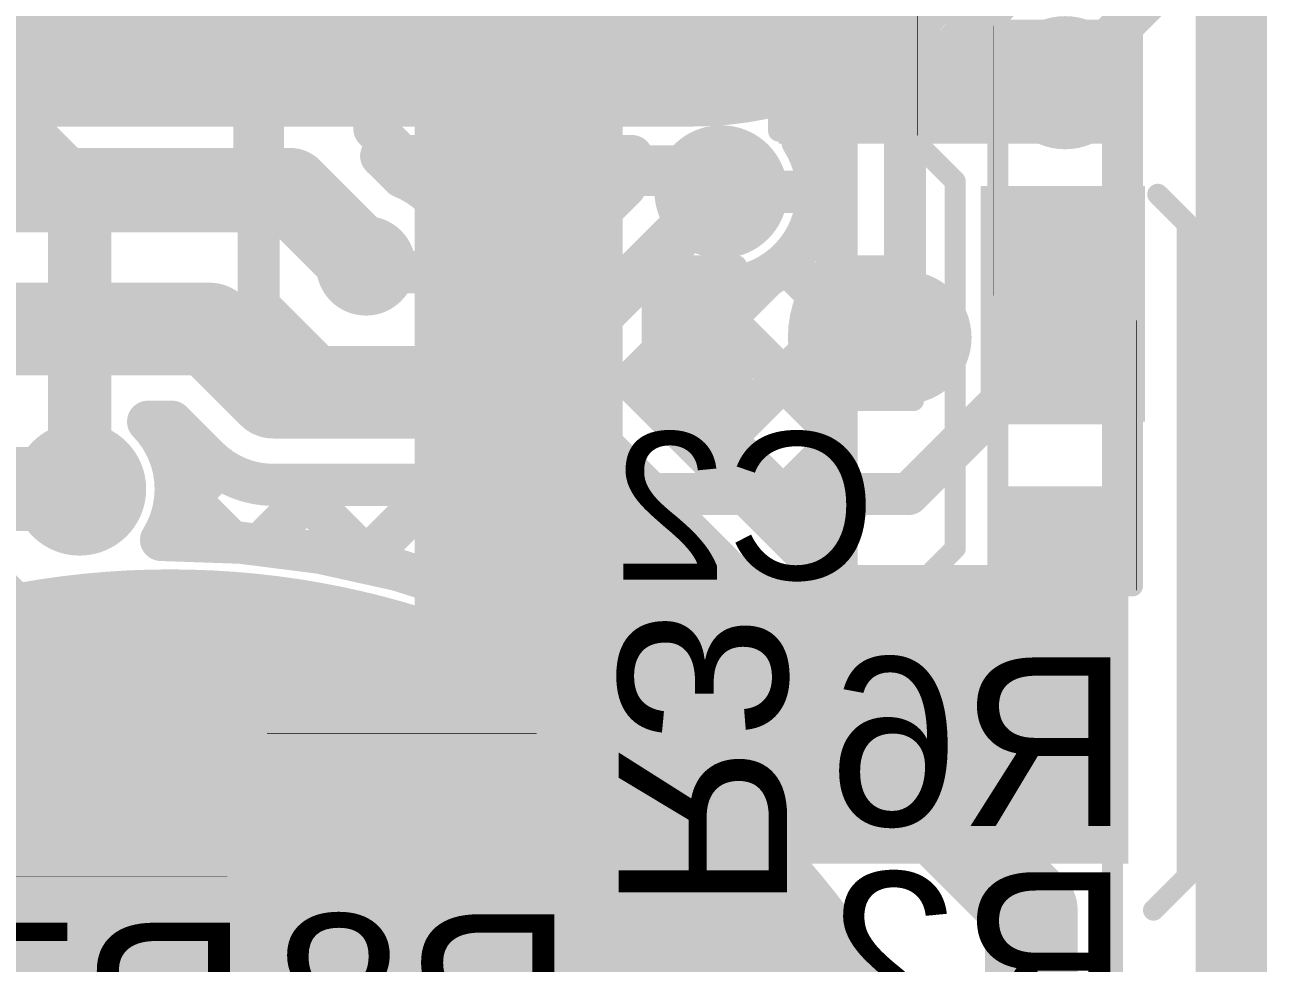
# Model space of a CAD drawing. Header units: millimetres. Extents: x -1.12 to 0.87, y -0.24 to 1.5.
# Drawn here: x -0.22 to 0.075, y 0.2484 to 0.4712 of the extents above; entities that cross this region are included whole.
import ezdxf

# ---------------------------------------------------------------- set-up
doc = ezdxf.new("R2010")
doc.units = ezdxf.units.MM
doc.header["$MEASUREMENT"] = 0
for name, color, linetype in [('BottomLayer', 5, 'Continuous'), ('BottomOverlay', 54, 'Continuous'), ('BottomPaste', 16, 'Continuous'), ('BottomSolder', 6, 'Continuous'), ('Mechanical2', 216, 'Continuous'), ('TopLayer', 1, 'Continuous'), ('TopOverlay', 2, 'Continuous'), ('TopPaste', 8, 'Continuous'), ('TopSolder', 216, 'Continuous'), ('ViaHoleLayer', 16, 'Continuous')]:
    doc.layers.add(name, color=color, linetype=linetype)
doc.styles.add('Arial', font='', dxfattribs={"height": 0.2})
doc.styles.get('Arial').set_extended_font_data('Arial')

# ---------------------------------------------------------------- blocks, each defined once
blk = doc.blocks.new('RES_0402_B_3')
at = {"layer": 'BottomLayer'}
for points in [[(-0.0095, 0.0125), (-0.0095, -0.0125), (-0.0275, -0.0125), (-0.0275, 0.0125)], [(0.0275, 0.0125), (0.0275, -0.0125), (0.0095, -0.0125), (0.0095, 0.0125)]]:
    blk.add_hatch(color=5, dxfattribs=at).paths.add_polyline_path(points)
at = {"layer": 'BottomPaste'}
for points in [[(-0.0095, 0.0125), (-0.0095, -0.0125), (-0.0275, -0.0125), (-0.0275, 0.0125)], [(0.0275, 0.0125), (0.0275, -0.0125), (0.0095, -0.0125), (0.0095, 0.0125)]]:
    blk.add_hatch(color=16, dxfattribs=at).paths.add_polyline_path(points)
at = {"layer": 'BottomSolder'}
for points in [[(-0.00733, 0.01467), (-0.00733, -0.01467), (-0.02967, -0.01467), (-0.02967, 0.01467)], [(0.02967, 0.01467), (0.02967, -0.01467), (0.00733, -0.01467), (0.00733, 0.01467)]]:
    blk.add_hatch(color=6, dxfattribs=at).paths.add_polyline_path(points)
at = {"layer": 'BottomOverlay'}
for points, const_width in [([(-0.031, -0.016), (-0.031, 0.016)], 0.005), ([(0.031, 0.016), (-0.031, 0.016)], 0.005), ([(0.031, -0.016), (0.031, 0.016)], 0.005), ([(0.032, 0.017), (-0.032, 0.017)], 0.000127), ([(0.031, -0.016), (-0.031, -0.016)], 0.005)]:
    blk.add_lwpolyline(points, dxfattribs=dict(at, const_width=const_width))
for points, const_width in [([(-0.03225, 0.016, 1), (-0.02975, 0.016, 1)], 0.0025), ([(-0.03225, 0.016, 1), (-0.02975, 0.016, 1)], 0.0025), ([(0.02975, 0.016, 1), (0.03225, 0.016, 1)], 0.0025), ([(0.02975, 0.016, 1), (0.03225, 0.016, 1)], 0.0025), ([(-0.03203, 0.017, 1), (-0.03197, 0.017, 1)], 0.0000635), ([(0.03197, 0.017, 1), (0.03203, 0.017, 1)], 0.0000635), ([(-0.03225, -0.016, 1), (-0.02975, -0.016, 1)], 0.0025), ([(-0.03225, -0.016, 1), (-0.02975, -0.016, 1)], 0.0025), ([(0.02975, -0.016, 1), (0.03225, -0.016, 1)], 0.0025), ([(0.02975, -0.016, 1), (0.03225, -0.016, 1)], 0.0025)]:
    blk.add_lwpolyline(points, format="xyb", close=True, dxfattribs=dict(at, const_width=const_width))
blk = doc.blocks.new('CAP_0402_B_17')
at = {"layer": 'BottomLayer'}
for points in [[(-0.0095, 0.0125), (-0.0095, -0.0125), (-0.0275, -0.0125), (-0.0275, 0.0125)], [(0.0275, 0.0125), (0.0275, -0.0125), (0.0095, -0.0125), (0.0095, 0.0125)]]:
    blk.add_hatch(color=5, dxfattribs=at).paths.add_polyline_path(points)
at = {"layer": 'BottomPaste'}
for points in [[(-0.0095, 0.0125), (-0.0095, -0.0125), (-0.0275, -0.0125), (-0.0275, 0.0125)], [(0.0275, 0.0125), (0.0275, -0.0125), (0.0095, -0.0125), (0.0095, 0.0125)]]:
    blk.add_hatch(color=16, dxfattribs=at).paths.add_polyline_path(points)
at = {"layer": 'BottomSolder'}
for points in [[(-0.00714, 0.01486), (-0.00714, -0.01486), (-0.02986, -0.01486), (-0.02986, 0.01486)], [(0.02986, 0.01486), (0.02986, -0.01486), (0.00714, -0.01486), (0.00714, 0.01486)]]:
    blk.add_hatch(color=6, dxfattribs=at).paths.add_polyline_path(points)
at = {"layer": 'BottomOverlay', "const_width": 0.005}
for points in [[(-0.031, 0.016), (-0.011, 0.016)], [(-0.031, -0.016), (-0.031, 0.016)], [(0.011, 0.016), (0.031, 0.016)], [(0.031, -0.016), (0.031, 0.016)], [(-0.031, -0.016), (-0.011, -0.016)], [(0.011, -0.016), (0.031, -0.016)]]:
    blk.add_lwpolyline(points, dxfattribs=at)
at = {"layer": 'BottomOverlay', "const_width": 0.0025}
for points in [[(-0.03225, 0.016, 1), (-0.02975, 0.016, 1)], [(-0.03225, 0.016, 1), (-0.02975, 0.016, 1)], [(-0.01225, 0.016, 1), (-0.00975, 0.016, 1)], [(0.00975, 0.016, 1), (0.01225, 0.016, 1)], [(0.02975, 0.016, 1), (0.03225, 0.016, 1)], [(0.02975, 0.016, 1), (0.03225, 0.016, 1)], [(-0.03225, -0.016, 1), (-0.02975, -0.016, 1)], [(-0.03225, -0.016, 1), (-0.02975, -0.016, 1)], [(-0.01225, -0.016, 1), (-0.00975, -0.016, 1)], [(0.00975, -0.016, 1), (0.01225, -0.016, 1)], [(0.02975, -0.016, 1), (0.03225, -0.016, 1)], [(0.02975, -0.016, 1), (0.03225, -0.016, 1)]]:
    blk.add_lwpolyline(points, format="xyb", close=True, dxfattribs=at)
blk = doc.blocks.new('14_TSSOP_B_18')
at = {"layer": 'BottomLayer'}
for points in [[(-0.12992, 0.08563), (-0.08858, 0.08563), (-0.08858, 0.06791), (-0.12992, 0.06791)], [(0.08858, 0.08563), (0.12992, 0.08563), (0.12992, 0.06791), (0.08858, 0.06791)], [(-0.12992, 0.06004), (-0.08858, 0.06004), (-0.08858, 0.04232), (-0.12992, 0.04232)], [(0.08858, 0.06004), (0.12992, 0.06004), (0.12992, 0.04232), (0.08858, 0.04232)], [(-0.12992, 0.03445), (-0.08858, 0.03445), (-0.08858, 0.01673), (-0.12992, 0.01673)], [(0.08858, 0.03445), (0.12992, 0.03445), (0.12992, 0.01673), (0.08858, 0.01673)], [(-0.12992, 0.00886), (-0.08858, 0.00886), (-0.08858, -0.00886), (-0.12992, -0.00886)], [(0.08858, 0.00886), (0.12992, 0.00886), (0.12992, -0.00886), (0.08858, -0.00886)], [(-0.12992, -0.01673), (-0.08858, -0.01673), (-0.08858, -0.03445), (-0.12992, -0.03445)], [(0.08858, -0.01673), (0.12992, -0.01673), (0.12992, -0.03445), (0.08858, -0.03445)], [(-0.12992, -0.04232), (-0.08858, -0.04232), (-0.08858, -0.06004), (-0.12992, -0.06004)], [(0.08858, -0.04232), (0.12992, -0.04232), (0.12992, -0.06004), (0.08858, -0.06004)], [(-0.12992, -0.06791), (-0.08858, -0.06791), (-0.08858, -0.08563), (-0.12992, -0.08563)], [(0.08858, -0.06791), (0.12992, -0.06791), (0.12992, -0.08563), (0.08858, -0.08563)]]:
    blk.add_hatch(color=5, dxfattribs=at).paths.add_polyline_path(points)
at = {"layer": 'BottomOverlay'}
blk.add_hatch(color=54, dxfattribs=at).paths.add_polyline_path([(-0.084, -0.086), (-0.073, -0.086), (-0.073, -0.068), (-0.084, -0.068)])
at = {"layer": 'BottomPaste'}
for points in [[(-0.12992, 0.08563), (-0.08858, 0.08563), (-0.08858, 0.06791), (-0.12992, 0.06791)], [(0.08858, 0.08563), (0.12992, 0.08563), (0.12992, 0.06791), (0.08858, 0.06791)], [(-0.12992, 0.06004), (-0.08858, 0.06004), (-0.08858, 0.04232), (-0.12992, 0.04232)], [(0.08858, 0.06004), (0.12992, 0.06004), (0.12992, 0.04232), (0.08858, 0.04232)], [(-0.12992, 0.03445), (-0.08858, 0.03445), (-0.08858, 0.01673), (-0.12992, 0.01673)], [(0.08858, 0.03445), (0.12992, 0.03445), (0.12992, 0.01673), (0.08858, 0.01673)], [(-0.12992, 0.00886), (-0.08858, 0.00886), (-0.08858, -0.00886), (-0.12992, -0.00886)], [(0.08858, 0.00886), (0.12992, 0.00886), (0.12992, -0.00886), (0.08858, -0.00886)], [(-0.12992, -0.01673), (-0.08858, -0.01673), (-0.08858, -0.03445), (-0.12992, -0.03445)], [(0.08858, -0.01673), (0.12992, -0.01673), (0.12992, -0.03445), (0.08858, -0.03445)], [(-0.12992, -0.04232), (-0.08858, -0.04232), (-0.08858, -0.06004), (-0.12992, -0.06004)], [(0.08858, -0.04232), (0.12992, -0.04232), (0.12992, -0.06004), (0.08858, -0.06004)], [(-0.12992, -0.06791), (-0.08858, -0.06791), (-0.08858, -0.08563), (-0.12992, -0.08563)], [(0.08858, -0.06791), (0.12992, -0.06791), (0.12992, -0.08563), (0.08858, -0.08563)]]:
    blk.add_hatch(color=16, dxfattribs=at).paths.add_polyline_path(points)
at = {"layer": 'BottomSolder'}
for points in [[(-0.13392, 0.08963), (-0.08458, 0.08963), (-0.08458, 0.06391), (-0.13392, 0.06391)], [(0.08458, 0.08963), (0.13392, 0.08963), (0.13392, 0.06391), (0.08458, 0.06391)], [(-0.13392, 0.06404), (-0.08458, 0.06404), (-0.08458, 0.03832), (-0.13392, 0.03832)], [(0.08458, 0.06404), (0.13392, 0.06404), (0.13392, 0.03832), (0.08458, 0.03832)], [(-0.13392, 0.03845), (-0.08458, 0.03845), (-0.08458, 0.01273), (-0.13392, 0.01273)], [(0.08458, 0.03845), (0.13392, 0.03845), (0.13392, 0.01273), (0.08458, 0.01273)], [(-0.13392, 0.01286), (-0.08458, 0.01286), (-0.08458, -0.01286), (-0.13392, -0.01286)], [(0.08458, 0.01286), (0.13392, 0.01286), (0.13392, -0.01286), (0.08458, -0.01286)], [(-0.13392, -0.01273), (-0.08458, -0.01273), (-0.08458, -0.03845), (-0.13392, -0.03845)], [(0.08458, -0.01273), (0.13392, -0.01273), (0.13392, -0.03845), (0.08458, -0.03845)], [(-0.13392, -0.03832), (-0.08458, -0.03832), (-0.08458, -0.06404), (-0.13392, -0.06404)], [(0.08458, -0.03832), (0.13392, -0.03832), (0.13392, -0.06404), (0.08458, -0.06404)], [(-0.13392, -0.06391), (-0.08458, -0.06391), (-0.08458, -0.08963), (-0.13392, -0.08963)], [(0.08458, -0.06391), (0.13392, -0.06391), (0.13392, -0.08963), (0.08458, -0.08963)]]:
    blk.add_hatch(color=6, dxfattribs=at).paths.add_polyline_path(points)
at = {"layer": 'BottomOverlay'}
for points, const_width in [([(-0.09, 0.1), (-0.09, 0.092)], 0.005), ([(0.09, 0.1), (-0.09, 0.1)], 0.005), ([(0.09, 0.1), (0.09, 0.092)], 0.005), ([(-0.141, -0.072), (-0.141, -0.082)], 0.00787), ([(-0.136, -0.077), (-0.141, -0.072)], 0.00787), ([(-0.136, -0.077), (-0.141, -0.082)], 0.00787), ([(-0.09, -0.092), (-0.09, -0.1)], 0.005), ([(0.09, -0.092), (0.09, -0.1)], 0.005), ([(0.09, -0.1), (-0.09, -0.1)], 0.005)]:
    blk.add_lwpolyline(points, dxfattribs=dict(at, const_width=const_width))
for points, const_width in [([(-0.09125, 0.1, 1), (-0.08875, 0.1, 1)], 0.0025), ([(-0.09125, 0.1, 1), (-0.08875, 0.1, 1)], 0.0025), ([(0.08875, 0.1, 1), (0.09125, 0.1, 1)], 0.0025), ([(0.08875, 0.1, 1), (0.09125, 0.1, 1)], 0.0025), ([(-0.09125, 0.092, 1), (-0.08875, 0.092, 1)], 0.0025), ([(0.08875, 0.092, 1), (0.09125, 0.092, 1)], 0.0025), ([(-0.14297, -0.072, 1), (-0.13903, -0.072, 1)], 0.00394), ([(-0.14297, -0.072, 1), (-0.13903, -0.072, 1)], 0.00394), ([(-0.13797, -0.077, 1), (-0.13403, -0.077, 1)], 0.00394), ([(-0.13797, -0.077, 1), (-0.13403, -0.077, 1)], 0.00394), ([(-0.14297, -0.082, 1), (-0.13903, -0.082, 1)], 0.00394), ([(-0.14297, -0.082, 1), (-0.13903, -0.082, 1)], 0.00394), ([(-0.09125, -0.092, 1), (-0.08875, -0.092, 1)], 0.0025), ([(0.08875, -0.092, 1), (0.09125, -0.092, 1)], 0.0025), ([(-0.09125, -0.1, 1), (-0.08875, -0.1, 1)], 0.0025), ([(-0.09125, -0.1, 1), (-0.08875, -0.1, 1)], 0.0025), ([(0.08875, -0.1, 1), (0.09125, -0.1, 1)], 0.0025), ([(0.08875, -0.1, 1), (0.09125, -0.1, 1)], 0.0025)]:
    blk.add_lwpolyline(points, format="xyb", close=True, dxfattribs=dict(at, const_width=const_width))
blk = doc.blocks.new('R__0402_B_21')
at = {"layer": 'BottomLayer'}
for points in [[(-0.0095, 0.0125), (-0.0095, -0.0125), (-0.0275, -0.0125), (-0.0275, 0.0125)], [(0.0275, 0.0125), (0.0275, -0.0125), (0.0095, -0.0125), (0.0095, 0.0125)]]:
    blk.add_hatch(color=5, dxfattribs=at).paths.add_polyline_path(points)
at = {"layer": 'BottomPaste'}
for points in [[(-0.0095, 0.0125), (-0.0095, -0.0125), (-0.0275, -0.0125), (-0.0275, 0.0125)], [(0.0275, 0.0125), (0.0275, -0.0125), (0.0095, -0.0125), (0.0095, 0.0125)]]:
    blk.add_hatch(color=16, dxfattribs=at).paths.add_polyline_path(points)
at = {"layer": 'BottomSolder'}
for points in [[(-0.0055, 0.0165), (-0.0055, -0.0165), (-0.0315, -0.0165), (-0.0315, 0.0165)], [(0.0315, 0.0165), (0.0315, -0.0165), (0.0055, -0.0165), (0.0055, 0.0165)]]:
    blk.add_hatch(color=6, dxfattribs=at).paths.add_polyline_path(points)
at = {"layer": 'BottomOverlay'}
for points, const_width in [([(-0.031, 0.016), (0.031, 0.016)], 0.005), ([(-0.031, -0.016), (-0.031, 0.016)], 0.005), ([(0.031, -0.016), (0.031, 0.016)], 0.005), ([(-0.032, 0.017), (0.032, 0.017)], 0.000127), ([(-0.031, -0.016), (0.031, -0.016)], 0.005)]:
    blk.add_lwpolyline(points, dxfattribs=dict(at, const_width=const_width))
for points, const_width in [([(-0.03225, 0.016, 1), (-0.02975, 0.016, 1)], 0.0025), ([(-0.03225, 0.016, 1), (-0.02975, 0.016, 1)], 0.0025), ([(0.02975, 0.016, 1), (0.03225, 0.016, 1)], 0.0025), ([(0.02975, 0.016, 1), (0.03225, 0.016, 1)], 0.0025), ([(-0.03203, 0.017, 1), (-0.03197, 0.017, 1)], 0.0000635), ([(0.03197, 0.017, 1), (0.03203, 0.017, 1)], 0.0000635), ([(-0.03225, -0.016, 1), (-0.02975, -0.016, 1)], 0.0025), ([(-0.03225, -0.016, 1), (-0.02975, -0.016, 1)], 0.0025), ([(0.02975, -0.016, 1), (0.03225, -0.016, 1)], 0.0025), ([(0.02975, -0.016, 1), (0.03225, -0.016, 1)], 0.0025)]:
    blk.add_lwpolyline(points, format="xyb", close=True, dxfattribs=dict(at, const_width=const_width))
blk = doc.blocks.new('R__0402_B_22')
at = {"layer": 'BottomLayer'}
for points in [[(-0.0095, 0.0125), (-0.0095, -0.0125), (-0.0275, -0.0125), (-0.0275, 0.0125)], [(0.0275, 0.0125), (0.0275, -0.0125), (0.0095, -0.0125), (0.0095, 0.0125)]]:
    blk.add_hatch(color=5, dxfattribs=at).paths.add_polyline_path(points)
at = {"layer": 'BottomPaste'}
for points in [[(-0.0095, 0.0125), (-0.0095, -0.0125), (-0.0275, -0.0125), (-0.0275, 0.0125)], [(0.0275, 0.0125), (0.0275, -0.0125), (0.0095, -0.0125), (0.0095, 0.0125)]]:
    blk.add_hatch(color=16, dxfattribs=at).paths.add_polyline_path(points)
at = {"layer": 'BottomSolder'}
for points in [[(-0.0055, 0.0165), (-0.0055, -0.0165), (-0.0315, -0.0165), (-0.0315, 0.0165)], [(0.0315, 0.0165), (0.0315, -0.0165), (0.0055, -0.0165), (0.0055, 0.0165)]]:
    blk.add_hatch(color=6, dxfattribs=at).paths.add_polyline_path(points)
at = {"layer": 'BottomOverlay'}
for points, const_width in [([(0.031, 0.016), (-0.031, 0.016)], 0.005), ([(-0.031, 0.016), (-0.031, -0.016)], 0.005), ([(0.031, 0.016), (0.031, -0.016)], 0.005), ([(0.032, 0.017), (-0.032, 0.017)], 0.000127), ([(0.031, -0.016), (-0.031, -0.016)], 0.005)]:
    blk.add_lwpolyline(points, dxfattribs=dict(at, const_width=const_width))
for points, const_width in [([(-0.03225, 0.016, 1), (-0.02975, 0.016, 1)], 0.0025), ([(-0.03225, 0.016, 1), (-0.02975, 0.016, 1)], 0.0025), ([(0.02975, 0.016, 1), (0.03225, 0.016, 1)], 0.0025), ([(0.02975, 0.016, 1), (0.03225, 0.016, 1)], 0.0025), ([(-0.03203, 0.017, 1), (-0.03197, 0.017, 1)], 0.0000635), ([(0.03197, 0.017, 1), (0.03203, 0.017, 1)], 0.0000635), ([(-0.03225, -0.016, 1), (-0.02975, -0.016, 1)], 0.0025), ([(-0.03225, -0.016, 1), (-0.02975, -0.016, 1)], 0.0025), ([(0.02975, -0.016, 1), (0.03225, -0.016, 1)], 0.0025), ([(0.02975, -0.016, 1), (0.03225, -0.016, 1)], 0.0025)]:
    blk.add_lwpolyline(points, format="xyb", close=True, dxfattribs=dict(at, const_width=const_width))
blk = doc.blocks.new('RES_0402_B_23')
at = {"layer": 'BottomLayer'}
for points in [[(-0.0095, 0.0125), (-0.0095, -0.0125), (-0.0275, -0.0125), (-0.0275, 0.0125)], [(0.0275, 0.0125), (0.0275, -0.0125), (0.0095, -0.0125), (0.0095, 0.0125)]]:
    blk.add_hatch(color=5, dxfattribs=at).paths.add_polyline_path(points)
at = {"layer": 'BottomPaste'}
for points in [[(-0.0095, 0.0125), (-0.0095, -0.0125), (-0.0275, -0.0125), (-0.0275, 0.0125)], [(0.0275, 0.0125), (0.0275, -0.0125), (0.0095, -0.0125), (0.0095, 0.0125)]]:
    blk.add_hatch(color=16, dxfattribs=at).paths.add_polyline_path(points)
at = {"layer": 'BottomSolder'}
for points in [[(-0.00733, 0.01467), (-0.00733, -0.01467), (-0.02967, -0.01467), (-0.02967, 0.01467)], [(0.02967, 0.01467), (0.02967, -0.01467), (0.00733, -0.01467), (0.00733, 0.01467)]]:
    blk.add_hatch(color=6, dxfattribs=at).paths.add_polyline_path(points)
at = {"layer": 'BottomOverlay'}
for points, const_width in [([(0.031, 0.016), (-0.031, 0.016)], 0.005), ([(-0.031, -0.016), (-0.031, 0.016)], 0.005), ([(0.031, -0.016), (0.031, 0.016)], 0.005), ([(0.032, 0.017), (-0.032, 0.017)], 0.000127), ([(0.031, -0.016), (-0.031, -0.016)], 0.005)]:
    blk.add_lwpolyline(points, dxfattribs=dict(at, const_width=const_width))
for points, const_width in [([(-0.03225, 0.016, 1), (-0.02975, 0.016, 1)], 0.0025), ([(-0.03225, 0.016, 1), (-0.02975, 0.016, 1)], 0.0025), ([(0.02975, 0.016, 1), (0.03225, 0.016, 1)], 0.0025), ([(0.02975, 0.016, 1), (0.03225, 0.016, 1)], 0.0025), ([(-0.03203, 0.017, 1), (-0.03197, 0.017, 1)], 0.0000635), ([(0.03197, 0.017, 1), (0.03203, 0.017, 1)], 0.0000635), ([(-0.03225, -0.016, 1), (-0.02975, -0.016, 1)], 0.0025), ([(-0.03225, -0.016, 1), (-0.02975, -0.016, 1)], 0.0025), ([(0.02975, -0.016, 1), (0.03225, -0.016, 1)], 0.0025), ([(0.02975, -0.016, 1), (0.03225, -0.016, 1)], 0.0025)]:
    blk.add_lwpolyline(points, format="xyb", close=True, dxfattribs=dict(at, const_width=const_width))
blk = doc.blocks.new('RES_0402_B_26')
at = {"layer": 'BottomLayer'}
for points in [[(-0.0095, 0.0125), (-0.0095, -0.0125), (-0.0275, -0.0125), (-0.0275, 0.0125)], [(0.0275, 0.0125), (0.0275, -0.0125), (0.0095, -0.0125), (0.0095, 0.0125)]]:
    blk.add_hatch(color=5, dxfattribs=at).paths.add_polyline_path(points)
at = {"layer": 'BottomPaste'}
for points in [[(-0.0095, 0.0125), (-0.0095, -0.0125), (-0.0275, -0.0125), (-0.0275, 0.0125)], [(0.0275, 0.0125), (0.0275, -0.0125), (0.0095, -0.0125), (0.0095, 0.0125)]]:
    blk.add_hatch(color=16, dxfattribs=at).paths.add_polyline_path(points)
at = {"layer": 'BottomSolder'}
for points in [[(-0.00733, 0.01467), (-0.00733, -0.01467), (-0.02967, -0.01467), (-0.02967, 0.01467)], [(0.02967, 0.01467), (0.02967, -0.01467), (0.00733, -0.01467), (0.00733, 0.01467)]]:
    blk.add_hatch(color=6, dxfattribs=at).paths.add_polyline_path(points)
at = {"layer": 'BottomOverlay'}
for points, const_width in [([(-0.031, 0.016), (0.031, 0.016)], 0.005), ([(-0.031, 0.016), (-0.031, -0.016)], 0.005), ([(0.031, 0.016), (0.031, -0.016)], 0.005), ([(-0.032, 0.017), (0.032, 0.017)], 0.000127), ([(-0.031, -0.016), (0.031, -0.016)], 0.005)]:
    blk.add_lwpolyline(points, dxfattribs=dict(at, const_width=const_width))
for points, const_width in [([(-0.03225, 0.016, 1), (-0.02975, 0.016, 1)], 0.0025), ([(-0.03225, 0.016, 1), (-0.02975, 0.016, 1)], 0.0025), ([(0.02975, 0.016, 1), (0.03225, 0.016, 1)], 0.0025), ([(0.02975, 0.016, 1), (0.03225, 0.016, 1)], 0.0025), ([(-0.03203, 0.017, 1), (-0.03197, 0.017, 1)], 0.0000635), ([(0.03197, 0.017, 1), (0.03203, 0.017, 1)], 0.0000635), ([(-0.03225, -0.016, 1), (-0.02975, -0.016, 1)], 0.0025), ([(-0.03225, -0.016, 1), (-0.02975, -0.016, 1)], 0.0025), ([(0.02975, -0.016, 1), (0.03225, -0.016, 1)], 0.0025), ([(0.02975, -0.016, 1), (0.03225, -0.016, 1)], 0.0025)]:
    blk.add_lwpolyline(points, format="xyb", close=True, dxfattribs=dict(at, const_width=const_width))
blk = doc.blocks.new('SEMG_SENSOR_31')
at = {"layer": 'TopLayer'}
h = blk.add_hatch(color=1, dxfattribs=at)
edge = h.paths.add_edge_path()
edge.add_arc((-0.12401, -0.0005), 0.08268, 90, 270)
edge.add_line((-0.12401, -0.08318), (0.12402, -0.08318))
edge.add_arc((0.12402, -0.0005), 0.08268, 270, 450)
edge.add_line((0.12402, 0.08217), (-0.12401, 0.08217))
h = blk.add_hatch(color=1, dxfattribs=at)
edge = h.paths.add_edge_path()
edge.add_arc((0, -0.3932), 0.19685, 0, 360)
at = {"layer": 'TopPaste'}
h = blk.add_hatch(color=8, dxfattribs=at)
edge = h.paths.add_edge_path()
edge.add_arc((-0.12401, -0.0005), 0.08268, 90, 270)
edge.add_line((-0.12401, -0.08318), (0.12402, -0.08318))
edge.add_arc((0.12402, -0.0005), 0.08268, 270, 450)
edge.add_line((0.12402, 0.08217), (-0.12401, 0.08217))
h = blk.add_hatch(color=8, dxfattribs=at)
edge = h.paths.add_edge_path()
edge.add_arc((0, -0.3932), 0.19685, 0, 360)
at = {"layer": 'TopSolder'}
h = blk.add_hatch(color=216, dxfattribs=at)
edge = h.paths.add_edge_path()
edge.add_arc((-0.12401, -0.0005), 0.08668, 90, 270)
edge.add_line((-0.12401, -0.08718), (0.12402, -0.08718))
edge.add_arc((0.12402, -0.0005), 0.08668, 270, 450)
edge.add_line((0.12402, 0.08617), (-0.12401, 0.08617))
h = blk.add_hatch(color=216, dxfattribs=at)
edge = h.paths.add_edge_path()
edge.add_arc((0, -0.3932), 0.20085, 0, 360)
at = {"layer": 'TopOverlay', "const_width": 0.005}
blk.add_lwpolyline([(0.22375, -0.43172), (0.22375, 0.43172)], dxfattribs=at)

msp = doc.modelspace()

# ---------------------------------------------------------------- hatches: boundary and pattern name
at = {"layer": 'BottomLayer'}
for points in [[(-0.041, 0.443), (0.042, 0.443), (0.042, 0.47), (-0.041, 0.47)], [(0.007, 0.377), (0.04602, 0.377), (0.04602, 0.433), (0.007, 0.433)], [(0.011, 0.313), (0.042, 0.313), (0.042, 0.361), (0.011, 0.361)], [(-0.124, 0.323), (0.042, 0.323), (0.042, 0.343), (-0.124, 0.343)], [(-0.124, 0.272), (0.042, 0.272), (0.042, 0.33423), (-0.124, 0.33423)], [(-0.26698, 0.272), (-0.21198, 0.272), (-0.21198, 0.3), (-0.26698, 0.3)], [(-0.19598, 0.253), (-0.13998, 0.253), (-0.13998, 0.299), (-0.19598, 0.299)]]:
    msp.add_hatch(color=5, dxfattribs=at).paths.add_polyline_path(points)
h = msp.add_hatch(color=5, dxfattribs=at)
edge = h.paths.add_edge_path()
edge.add_arc((0.02702, 0.4575), 0.01181, 0, 360)
h = msp.add_hatch(color=5, dxfattribs=at)
edge = h.paths.add_edge_path()
edge.add_arc((-0.05467, 0.43159), 0.01181, 0, 360)
h = msp.add_hatch(color=5, dxfattribs=at)
edge = h.paths.add_edge_path()
edge.add_arc((-0.139, 0.414), 0.01181, 0, 360)
h = msp.add_hatch(color=5, dxfattribs=at)
edge = h.paths.add_edge_path()
edge.add_arc((-0.011, 0.397), 0.01181, 0, 360)
h = msp.add_hatch(color=5, dxfattribs=at)
edge = h.paths.add_edge_path()
edge.add_arc((-0.207, 0.361), 0.01181, 0, 360)
at = {"layer": 'BottomSolder'}
h = msp.add_hatch(color=6, dxfattribs=at)
edge = h.paths.add_edge_path()
edge.add_arc((0.02702, 0.4575), 0.01581, 0, 360)
h = msp.add_hatch(color=6, dxfattribs=at)
edge = h.paths.add_edge_path()
edge.add_arc((-0.05467, 0.43159), 0.01581, 0, 360)
h = msp.add_hatch(color=6, dxfattribs=at)
edge = h.paths.add_edge_path()
edge.add_arc((-0.011, 0.397), 0.01581, 0, 360)
h = msp.add_hatch(color=6, dxfattribs=at)
edge = h.paths.add_edge_path()
edge.add_arc((-0.207, 0.361), 0.01581, 0, 360)
at = {"layer": 'TopLayer'}
h = msp.add_hatch(color=1, dxfattribs=at)
edge = h.paths.add_edge_path()
edge.add_arc((0.02702, 0.4575), 0.01181, 0, 360)
h = msp.add_hatch(color=1, dxfattribs=at)
edge = h.paths.add_edge_path()
edge.add_arc((-0.05467, 0.43159), 0.01181, 0, 360)
h = msp.add_hatch(color=1, dxfattribs=at)
edge = h.paths.add_edge_path()
edge.add_arc((-0.139, 0.414), 0.01181, 0, 360)
h = msp.add_hatch(color=1, dxfattribs=at)
edge = h.paths.add_edge_path()
edge.add_arc((-0.011, 0.397), 0.01181, 0, 360)
h = msp.add_hatch(color=1, dxfattribs=at)
edge = h.paths.add_edge_path()
edge.add_arc((-0.207, 0.361), 0.01181, 0, 360)
at = {"layer": 'TopSolder'}
h = msp.add_hatch(color=216, dxfattribs=at)
edge = h.paths.add_edge_path()
edge.add_arc((0.02702, 0.4575), 0.01581, 0, 360)
h = msp.add_hatch(color=216, dxfattribs=at)
edge = h.paths.add_edge_path()
edge.add_arc((-0.05467, 0.43159), 0.01581, 0, 360)
h = msp.add_hatch(color=216, dxfattribs=at)
edge = h.paths.add_edge_path()
edge.add_arc((-0.011, 0.397), 0.01581, 0, 360)
h = msp.add_hatch(color=216, dxfattribs=at)
edge = h.paths.add_edge_path()
edge.add_arc((-0.207, 0.361), 0.01581, 0, 360)
at = {"layer": 'ViaHoleLayer'}
h = msp.add_hatch(color=16, dxfattribs=at)
edge = h.paths.add_edge_path()
edge.add_arc((0.02702, 0.4575), 0.00591, 0, 360)
h = msp.add_hatch(color=16, dxfattribs=at)
edge = h.paths.add_edge_path()
edge.add_arc((-0.05467, 0.43159), 0.00591, 0, 360)
h = msp.add_hatch(color=16, dxfattribs=at)
edge = h.paths.add_edge_path()
edge.add_arc((-0.139, 0.414), 0.00591, 0, 360)
h = msp.add_hatch(color=16, dxfattribs=at)
edge = h.paths.add_edge_path()
edge.add_arc((-0.011, 0.397), 0.00591, 0, 360)
h = msp.add_hatch(color=16, dxfattribs=at)
edge = h.paths.add_edge_path()
edge.add_arc((-0.207, 0.361), 0.00591, 0, 360)

# ---------------------------------------------------------------- linework, layer by layer
at = {"layer": 'BottomLayer'}
for points, const_width in [([(-0.1645, 0.432), (-0.1645, 0.716)], 0.012), ([(-0.137, 0.44656), (-0.137, 0.602)], 0.01), ([(-0.06618, 0.46218), (-0.02692, 0.50144)], 0.01), ([(-0.255, 0.479), (-0.207, 0.431)], 0.015), ([(-0.10273, 0.46218), (-0.10174, 0.46218)], 0.01), ([(-0.10174, 0.46218), (-0.06618, 0.46218)], 0.01), ([(-0.10174, 0.46218), (-0.10165, 0.46209)], 0.01), ([(-0.137, 0.44656), (-0.12723, 0.4368)], 0.01), ([(-0.10273, 0.43659), (-0.10174, 0.43659)], 0.012), ([(-0.10174, 0.43659), (-0.06233, 0.43659)], 0.012), ([(-0.06233, 0.43659), (-0.05733, 0.43159)], 0.012), ([(-0.12723, 0.4368), (-0.10195, 0.4368)], 0.01), ([(-0.10195, 0.4368), (-0.10174, 0.43659)], 0.01), ([(-0.207, 0.361), (-0.207, 0.431)], 0.015), ([(-0.1645, 0.40452), (-0.1645, 0.432)], 0.01), ([(-0.05733, 0.43159), (-0.05467, 0.43159)], 0.012), ([(-0.02724, 0.42158), (-0.02724, 0.432)], 0.01), ([(-0.05467, 0.43159), (-0.03286, 0.43159)], 0.01), ([(-0.139, 0.414), (-0.1375, 0.4125)], 0.01), ([(-0.1375, 0.4125), (-0.10273, 0.4125)], 0.01), ([(-0.10273, 0.411), (-0.0645, 0.411)], 0.01), ([(-0.0645, 0.411), (-0.0605, 0.407)], 0.01), ([(-0.0605, 0.405), (-0.0605, 0.407)], 0.01), ([(-0.0235, 0.405), (-0.011, 0.405)], 0.012), ([(-0.1645, 0.40452), (-0.14539, 0.38541)], 0.01), ([(0.012, 0.382), (0.0175, 0.3875)], 0.01), ([(0.0175, 0.3875), (0.02702, 0.3875)], 0.01), ([(-0.14539, 0.38541), (-0.10273, 0.38541)], 0.01), ([(-0.10273, 0.38541), (-0.10174, 0.38541)], 0.01), ([(-0.01018, 0.35982), (0.012, 0.382)], 0.01), ([(0.012, 0.382), (0.012, 0.382)], 0.01), ([(-0.24982, 0.35982), (-0.18548, 0.29548)], 0.012), ([(-0.10273, 0.35982), (-0.01018, 0.35982)], 0.01), ([(-0.18548, 0.286), (-0.18548, 0.29548)], 0.01), ([(-0.18198, 0.293), (-0.17498, 0.286)], 0.01), ([(-0.18898, 0.2895), (-0.18548, 0.286)], 0.01), ([(-0.17498, 0.286), (-0.15298, 0.286)], 0.01), ([(-0.28762, 0.258), (-0.17898, 0.258)], 0.01)]:
    msp.add_lwpolyline(points, dxfattribs=dict(at, const_width=const_width))
for points, const_width in [([(-0.10523, 0.46218, 1), (-0.10023, 0.46218, 1)], 0.005), ([(-0.10424, 0.46218, 1), (-0.09924, 0.46218, 1)], 0.005), ([(-0.10424, 0.46218, 1), (-0.09924, 0.46218, 1)], 0.005), ([(-0.10424, 0.46218, 1), (-0.09924, 0.46218, 1)], 0.005), ([(-0.10415, 0.46209, 1), (-0.09915, 0.46209, 1)], 0.005), ([(-0.06868, 0.46218, 1), (-0.06368, 0.46218, 1)], 0.005), ([(-0.06868, 0.46218, 1), (-0.06368, 0.46218, 1)], 0.005), ([(-0.1395, 0.44656, 1), (-0.1345, 0.44656, 1)], 0.005), ([(-0.1395, 0.44656, 1), (-0.1345, 0.44656, 1)], 0.005), ([(-0.10573, 0.43659, 1), (-0.09973, 0.43659, 1)], 0.006), ([(-0.10474, 0.43659, 1), (-0.09874, 0.43659, 1)], 0.006), ([(-0.10474, 0.43659, 1), (-0.09874, 0.43659, 1)], 0.006), ([(-0.06533, 0.43659, 1), (-0.05933, 0.43659, 1)], 0.006), ([(-0.06533, 0.43659, 1), (-0.05933, 0.43659, 1)], 0.006), ([(-0.12973, 0.4368, 1), (-0.12473, 0.4368, 1)], 0.005), ([(-0.12973, 0.4368, 1), (-0.12473, 0.4368, 1)], 0.005), ([(-0.10445, 0.4368, 1), (-0.09945, 0.4368, 1)], 0.005), ([(-0.10445, 0.4368, 1), (-0.09945, 0.4368, 1)], 0.005), ([(-0.10424, 0.43659, 1), (-0.09924, 0.43659, 1)], 0.005), ([(-0.21075, 0.431, 1), (-0.20325, 0.431, 1)], 0.0075), ([(-0.21075, 0.431, 1), (-0.20325, 0.431, 1)], 0.0075), ([(-0.1675, 0.432, 1), (-0.1615, 0.432, 1)], 0.006), ([(-0.167, 0.432, 1), (-0.162, 0.432, 1)], 0.005), ([(-0.06033, 0.43159, 1), (-0.05433, 0.43159, 1)], 0.006), ([(-0.06033, 0.43159, 1), (-0.05433, 0.43159, 1)], 0.006), ([(-0.05767, 0.43159, 1), (-0.05167, 0.43159, 1)], 0.006), ([(-0.02974, 0.432, 1), (-0.02474, 0.432, 1)], 0.005), ([(-0.05717, 0.43159, 1), (-0.05217, 0.43159, 1)], 0.005), ([(-0.03536, 0.43159, 1), (-0.03036, 0.43159, 1)], 0.005), ([(-0.03036, 0.43159, 1), (-0.02536, 0.43159, 1)], 0.005), ([(-0.03233, 0.4215, 1), (-0.02733, 0.4215, 1)], 0.005), ([(-0.02974, 0.42158, 1), (-0.02474, 0.42158, 1)], 0.005), ([(-0.1415, 0.414, 1), (-0.1365, 0.414, 1)], 0.005), ([(-0.14, 0.4125, 1), (-0.135, 0.4125, 1)], 0.005), ([(-0.14, 0.4125, 1), (-0.135, 0.4125, 1)], 0.005), ([(-0.10523, 0.4125, 1), (-0.10023, 0.4125, 1)], 0.005), ([(-0.10523, 0.411, 1), (-0.10023, 0.411, 1)], 0.005), ([(-0.067, 0.411, 1), (-0.062, 0.411, 1)], 0.005), ([(-0.067, 0.411, 1), (-0.062, 0.411, 1)], 0.005), ([(-0.063, 0.407, 1), (-0.058, 0.407, 1)], 0.005), ([(-0.063, 0.407, 1), (-0.058, 0.407, 1)], 0.005), ([(-0.0265, 0.405, 1), (-0.0205, 0.405, 1)], 0.006), ([(-0.014, 0.405, 1), (-0.008, 0.405, 1)], 0.006), ([(-0.167, 0.40452, 1), (-0.162, 0.40452, 1)], 0.005), ([(-0.167, 0.40452, 1), (-0.162, 0.40452, 1)], 0.005), ([(-0.063, 0.405, 1), (-0.058, 0.405, 1)], 0.005), ([(0.015, 0.3875, 1), (0.02, 0.3875, 1)], 0.005), ([(0.015, 0.3875, 1), (0.02, 0.3875, 1)], 0.005), ([(0.02452, 0.3875, 1), (0.02952, 0.3875, 1)], 0.005), ([(-0.14789, 0.38541, 1), (-0.14289, 0.38541, 1)], 0.005), ([(-0.14789, 0.38541, 1), (-0.14289, 0.38541, 1)], 0.005), ([(-0.10523, 0.38541, 1), (-0.10023, 0.38541, 1)], 0.005), ([(-0.10523, 0.38541, 1), (-0.10023, 0.38541, 1)], 0.005), ([(-0.10424, 0.38541, 1), (-0.09924, 0.38541, 1)], 0.005), ([(0.0095, 0.382, 1), (0.0145, 0.382, 1)], 0.005), ([(0.0095, 0.382, 1), (0.0145, 0.382, 1)], 0.005), ([(0.0095, 0.382, 1), (0.0145, 0.382, 1)], 0.005), ([(0.0095, 0.382, 1), (0.0145, 0.382, 1)], 0.005), ([(-0.21075, 0.361, 1), (-0.20325, 0.361, 1)], 0.0075), ([(-0.10523, 0.35982, 1), (-0.10023, 0.35982, 1)], 0.005), ([(-0.01268, 0.35982, 1), (-0.00768, 0.35982, 1)], 0.005), ([(-0.01268, 0.35982, 1), (-0.00768, 0.35982, 1)], 0.005), ([(-0.18848, 0.29548, 1), (-0.18248, 0.29548, 1)], 0.006), ([(-0.18798, 0.29548, 1), (-0.18298, 0.29548, 1)], 0.005), ([(-0.18448, 0.293, 1), (-0.17948, 0.293, 1)], 0.005), ([(-0.19148, 0.2895, 1), (-0.18648, 0.2895, 1)], 0.005), ([(-0.18798, 0.286, 1), (-0.18298, 0.286, 1)], 0.005), ([(-0.18798, 0.286, 1), (-0.18298, 0.286, 1)], 0.005), ([(-0.17748, 0.286, 1), (-0.17248, 0.286, 1)], 0.005), ([(-0.17748, 0.286, 1), (-0.17248, 0.286, 1)], 0.005), ([(-0.15548, 0.286, 1), (-0.15048, 0.286, 1)], 0.005), ([(-0.18148, 0.258, 1), (-0.17648, 0.258, 1)], 0.005)]:
    msp.add_lwpolyline(points, format="xyb", close=True, dxfattribs=dict(at, const_width=const_width))
at = {"layer": 'BottomLayer', "const_width": 0.01}
msp.add_lwpolyline([(-0.02786, 0.43159, -0.096715), (-0.02983, 0.4215)], format="xyb", dxfattribs=at)
at = {"layer": 'BottomOverlay', "const_width": 0.005}
for points in [[(-0.00607, 0.44107), (0.00093, 0.43407)], [(0.00093, 0.34691), (0.00093, 0.43407)], [(0.04902, 0.431), (0.05602, 0.424)], [(0.05602, 0.269), (0.05602, 0.424)], [(-0.01498, 0.331), (0.00093, 0.34691)], [(-0.034, 0.325), (-0.028, 0.331)], [(-0.028, 0.331), (-0.01498, 0.331)], [(0.04802, 0.261), (0.05602, 0.269)]]:
    msp.add_lwpolyline(points, dxfattribs=at)
at = {"layer": 'BottomOverlay', "const_width": 0.0025}
for points in [[(-0.00732, 0.44107, 1), (-0.00482, 0.44107, 1)], [(-0.00032, 0.43407, 1), (0.00218, 0.43407, 1)], [(-0.00032, 0.43407, 1), (0.00218, 0.43407, 1)], [(0.04777, 0.431, 1), (0.05027, 0.431, 1)], [(0.05477, 0.424, 1), (0.05727, 0.424, 1)], [(0.05477, 0.424, 1), (0.05727, 0.424, 1)], [(-0.00032, 0.34691, 1), (0.00218, 0.34691, 1)], [(-0.00032, 0.34691, 1), (0.00218, 0.34691, 1)], [(-0.02925, 0.331, 1), (-0.02675, 0.331, 1)], [(-0.02925, 0.331, 1), (-0.02675, 0.331, 1)], [(-0.01623, 0.331, 1), (-0.01373, 0.331, 1)], [(-0.01623, 0.331, 1), (-0.01373, 0.331, 1)], [(-0.03525, 0.325, 1), (-0.03275, 0.325, 1)], [(0.05477, 0.269, 1), (0.05727, 0.269, 1)], [(0.05477, 0.269, 1), (0.05727, 0.269, 1)], [(0.04677, 0.261, 1), (0.04927, 0.261, 1)]]:
    msp.add_lwpolyline(points, format="xyb", close=True, dxfattribs=at)
at = {"layer": 'Mechanical2', "const_width": 0.01}
msp.add_lwpolyline([(0.07, 0.10427), (0.07, 0.965)], dxfattribs=at)
at = {"layer": 'TopLayer'}
for points, const_width in [([(0.063, 0.222), (0.063, 0.72333)], 0.01), ([(-0.011, 0.45458), (0.0302, 0.49579)], 0.01), ([(0.02702, 0.4575), (0.047, 0.47748)], 0.01), ([(-0.011, 0.397), (-0.011, 0.45458)], 0.01), ([(-0.02724, 0.41301), (-0.02724, 0.44656)], 0.01), ([(-0.13539, 0.44008), (-0.13045, 0.43515)], 0.01), ([(-0.13539, 0.44008), (-0.07584, 0.44008)], 0.01), ([(-0.13188, 0.43658), (-0.12838, 0.44008)], 0.01), ([(-0.12114, 0.44008), (-0.09568, 0.41462)], 0.01), ([(-0.11779, 0.42239), (-0.1001, 0.44008)], 0.01), ([(-0.09285, 0.44008), (-0.08154, 0.42876)], 0.01), ([(-0.33576, 0.432), (-0.157, 0.432)], 0.02), ([(-0.157, 0.432), (-0.139, 0.414)], 0.02), ([(-0.1059, 0.406), (-0.07728, 0.43461)], 0.01), ([(-0.03232, 0.43611), (-0.02724, 0.43104)], 0.01), ([(-0.1043, 0.406), (-0.07745, 0.43285)], 0.01), ([(-0.10226, 0.384), (-0.05467, 0.43159)], 0.012), ([(-0.03463, 0.4207), (-0.02724, 0.42808)], 0.01), ([(-0.03463, 0.4207), (-0.02724, 0.42808)], 0.01), ([(-0.03926, 0.41477), (-0.0315, 0.40701)], 0.01), ([(-0.07211, 0.38322), (-0.04379, 0.41154)], 0.01), ([(-0.07211, 0.38322), (-0.04379, 0.41154)], 0.01), ([(-0.07555, 0.38666), (-0.05341, 0.40881)], 0.01), ([(-0.11764, 0.406), (-0.1043, 0.406)], 0.01), ([(-0.247, 0.399), (-0.176, 0.399)], 0.022), ([(-0.176, 0.399), (-0.161, 0.384)], 0.022), ([(-0.05749, 0.40472), (-0.02724, 0.37447)], 0.01), ([(-0.05796, 0.36908), (-0.03354, 0.3935)], 0.01), ([(-0.07164, 0.39058), (-0.02724, 0.34619)], 0.01), ([(-0.161, 0.384), (-0.104, 0.384)], 0.022), ([(-0.104, 0.384), (0.019, 0.261)], 0.022), ([(-0.104, 0.384), (-0.10226, 0.384)], 0.012), ([(-0.07555, 0.38666), (-0.02724, 0.33836)], 0.01), ([(-0.02724, 0.33836), (-0.02724, 0.38099)], 0.01), ([(-0.19074, 0.377), (-0.18511, 0.377)], 0.01), ([(-0.18511, 0.377), (-0.1766, 0.36848)], 0.01), ([(-0.04382, 0.35494), (-0.02724, 0.37151)], 0.01), ([(-0.28614, 0.361), (-0.207, 0.361)], 0.02), ([(-0.18492, 0.35526), (-0.17396, 0.36622)], 0.01), ([(-0.1842, 0.36172), (-0.17088, 0.34841)], 0.01), ([(-0.16408, 0.34781), (-0.1499, 0.362)], 0.01), ([(-0.161, 0.362), (-0.11311, 0.362)], 0.01), ([(-0.15619, 0.362), (-0.13749, 0.3433)], 0.01), ([(-0.13978, 0.34383), (-0.12161, 0.362)], 0.01), ([(-0.12791, 0.362), (-0.09323, 0.32732)], 0.01), ([(-0.11311, 0.362), (-0.0485, 0.29739)], 0.01), ([(-0.11775, 0.33757), (-0.10322, 0.35211)], 0.01), ([(-0.11775, 0.33757), (-0.10322, 0.35211)], 0.01), ([(-0.02968, 0.34079), (-0.02724, 0.34323)], 0.01), ([(-0.09761, 0.32943), (-0.08908, 0.33796)], 0.01), ([(-0.07912, 0.31964), (-0.07494, 0.32382)], 0.01), ([(0.019, 0.226), (0.019, 0.261)], 0.022)]:
    msp.add_lwpolyline(points, dxfattribs=dict(at, const_width=const_width))
for points, const_width in [([(0.02452, 0.4575, 1), (0.02952, 0.4575, 1)], 0.005), ([(-0.0135, 0.45458, 1), (-0.0085, 0.45458, 1)], 0.005), ([(-0.0135, 0.45458, 1), (-0.0085, 0.45458, 1)], 0.005), ([(-0.02974, 0.44656, 1), (-0.02474, 0.44656, 1)], 0.005), ([(-0.02974, 0.44656, 1), (-0.02474, 0.44656, 1)], 0.005), ([(-0.0379, 0.44379, 1), (-0.0329, 0.44379, 1)], 0.005), ([(-0.0379, 0.44379, 1), (-0.0329, 0.44379, 1)], 0.005), ([(-0.13789, 0.44008, 1), (-0.13289, 0.44008, 1)], 0.005), ([(-0.13789, 0.44008, 1), (-0.13289, 0.44008, 1)], 0.005), ([(-0.13088, 0.44008, 1), (-0.12588, 0.44008, 1)], 0.005), ([(-0.12364, 0.44008, 1), (-0.11864, 0.44008, 1)], 0.005), ([(-0.1026, 0.44008, 1), (-0.0976, 0.44008, 1)], 0.005), ([(-0.09535, 0.44008, 1), (-0.09035, 0.44008, 1)], 0.005), ([(-0.07834, 0.44008, 1), (-0.07334, 0.44008, 1)], 0.005), ([(-0.07834, 0.44008, 1), (-0.07334, 0.44008, 1)], 0.005), ([(-0.162, 0.432, 1), (-0.152, 0.432, 1)], 0.01), ([(-0.162, 0.432, 1), (-0.152, 0.432, 1)], 0.01), ([(-0.13438, 0.43658, 1), (-0.12938, 0.43658, 1)], 0.005), ([(-0.13295, 0.43515, 1), (-0.12795, 0.43515, 1)], 0.005), ([(-0.13295, 0.43515, 1), (-0.12795, 0.43515, 1)], 0.005), ([(-0.07978, 0.43461, 1), (-0.07478, 0.43461, 1)], 0.005), ([(-0.03482, 0.43611, 1), (-0.02982, 0.43611, 1)], 0.005), ([(-0.07995, 0.43285, 1), (-0.07495, 0.43285, 1)], 0.005), ([(-0.07995, 0.43285, 1), (-0.07495, 0.43285, 1)], 0.005), ([(-0.05767, 0.43159, 1), (-0.05167, 0.43159, 1)], 0.006), ([(-0.08404, 0.42876, 1), (-0.07904, 0.42876, 1)], 0.005), ([(-0.03436, 0.43159, 1), (-0.02936, 0.43159, 1)], 0.005), ([(-0.03436, 0.43159, 1), (-0.02936, 0.43159, 1)], 0.005), ([(-0.02974, 0.43104, 1), (-0.02474, 0.43104, 1)], 0.005), ([(-0.02974, 0.42808, 1), (-0.02474, 0.42808, 1)], 0.005), ([(-0.02974, 0.42808, 1), (-0.02474, 0.42808, 1)], 0.005), ([(-0.12029, 0.42239, 1), (-0.11529, 0.42239, 1)], 0.005), ([(-0.03713, 0.4207, 1), (-0.03213, 0.4207, 1)], 0.005), ([(-0.03713, 0.4207, 1), (-0.03213, 0.4207, 1)], 0.005), ([(-0.144, 0.414, 1), (-0.134, 0.414, 1)], 0.01), ([(-0.11869, 0.414, 1), (-0.11369, 0.414, 1)], 0.005), ([(-0.11869, 0.414, 1), (-0.11369, 0.414, 1)], 0.005), ([(-0.09818, 0.41462, 1), (-0.09318, 0.41462, 1)], 0.005), ([(-0.04176, 0.41477, 1), (-0.03676, 0.41477, 1)], 0.005), ([(-0.04629, 0.41154, 1), (-0.04129, 0.41154, 1)], 0.005), ([(-0.04629, 0.41154, 1), (-0.04129, 0.41154, 1)], 0.005), ([(-0.02974, 0.41301, 1), (-0.02474, 0.41301, 1)], 0.005), ([(-0.02974, 0.41301, 1), (-0.02474, 0.41301, 1)], 0.005), ([(-0.05591, 0.40881, 1), (-0.05091, 0.40881, 1)], 0.005), ([(-0.05591, 0.40881, 1), (-0.05091, 0.40881, 1)], 0.005), ([(-0.12014, 0.406, 1), (-0.11514, 0.406, 1)], 0.005), ([(-0.12014, 0.406, 1), (-0.11514, 0.406, 1)], 0.005), ([(-0.1084, 0.406, 1), (-0.1034, 0.406, 1)], 0.005), ([(-0.1068, 0.406, 1), (-0.1018, 0.406, 1)], 0.005), ([(-0.1068, 0.406, 1), (-0.1018, 0.406, 1)], 0.005), ([(-0.034, 0.40701, 1), (-0.029, 0.40701, 1)], 0.005), ([(-0.1815, 0.399, 1), (-0.1705, 0.399, 1)], 0.011), ([(-0.1815, 0.399, 1), (-0.1705, 0.399, 1)], 0.011), ([(-0.05999, 0.40472, 1), (-0.05499, 0.40472, 1)], 0.005), ([(-0.0135, 0.397, 1), (-0.0085, 0.397, 1)], 0.005), ([(-0.03604, 0.3935, 1), (-0.03104, 0.3935, 1)], 0.005), ([(-0.07414, 0.39058, 1), (-0.06914, 0.39058, 1)], 0.005), ([(-0.1665, 0.384, 1), (-0.1555, 0.384, 1)], 0.011), ([(-0.1665, 0.384, 1), (-0.1555, 0.384, 1)], 0.011), ([(-0.1095, 0.384, 1), (-0.0985, 0.384, 1)], 0.011), ([(-0.1095, 0.384, 1), (-0.0985, 0.384, 1)], 0.011), ([(-0.107, 0.384, 1), (-0.101, 0.384, 1)], 0.006), ([(-0.10526, 0.384, 1), (-0.09926, 0.384, 1)], 0.006), ([(-0.10526, 0.384, 1), (-0.09926, 0.384, 1)], 0.006), ([(-0.07805, 0.38666, 1), (-0.07305, 0.38666, 1)], 0.005), ([(-0.07805, 0.38666, 1), (-0.07305, 0.38666, 1)], 0.005), ([(-0.07461, 0.38322, 1), (-0.06961, 0.38322, 1)], 0.005), ([(-0.07461, 0.38322, 1), (-0.06961, 0.38322, 1)], 0.005), ([(-0.02974, 0.38099, 1), (-0.02474, 0.38099, 1)], 0.005), ([(-0.02974, 0.38099, 1), (-0.02474, 0.38099, 1)], 0.005), ([(-0.19324, 0.377, 1), (-0.18824, 0.377, 1)], 0.005), ([(-0.19324, 0.377, 1), (-0.18824, 0.377, 1)], 0.005), ([(-0.18761, 0.377, 1), (-0.18261, 0.377, 1)], 0.005), ([(-0.18761, 0.377, 1), (-0.18261, 0.377, 1)], 0.005), ([(-0.02974, 0.37447, 1), (-0.02474, 0.37447, 1)], 0.005), ([(-0.02974, 0.37151, 1), (-0.02474, 0.37151, 1)], 0.005), ([(-0.1791, 0.36848, 1), (-0.1741, 0.36848, 1)], 0.005), ([(-0.1791, 0.36848, 1), (-0.1741, 0.36848, 1)], 0.005), ([(-0.17906, 0.36844, 1), (-0.17406, 0.36844, 1)], 0.005), ([(-0.06046, 0.36908, 1), (-0.05546, 0.36908, 1)], 0.005), ([(-0.212, 0.361, 1), (-0.202, 0.361, 1)], 0.01), ([(-0.17646, 0.36622, 1), (-0.17146, 0.36622, 1)], 0.005), ([(-0.1867, 0.36172, 1), (-0.1817, 0.36172, 1)], 0.005), ([(-0.18669, 0.361, 1), (-0.18169, 0.361, 1)], 0.005), ([(-0.18669, 0.361, 1), (-0.18169, 0.361, 1)], 0.005), ([(-0.1635, 0.362, 1), (-0.1585, 0.362, 1)], 0.005), ([(-0.1635, 0.362, 1), (-0.1585, 0.362, 1)], 0.005), ([(-0.1635, 0.362, 1), (-0.1585, 0.362, 1)], 0.005), ([(-0.15869, 0.362, 1), (-0.15369, 0.362, 1)], 0.005), ([(-0.1524, 0.362, 1), (-0.1474, 0.362, 1)], 0.005), ([(-0.13041, 0.362, 1), (-0.12541, 0.362, 1)], 0.005), ([(-0.12411, 0.362, 1), (-0.11911, 0.362, 1)], 0.005), ([(-0.11561, 0.362, 1), (-0.11061, 0.362, 1)], 0.005), ([(-0.11561, 0.362, 1), (-0.11061, 0.362, 1)], 0.005), ([(-0.18742, 0.35526, 1), (-0.18242, 0.35526, 1)], 0.005), ([(-0.04632, 0.35494, 1), (-0.04132, 0.35494, 1)], 0.005), ([(-0.10572, 0.35211, 1), (-0.10072, 0.35211, 1)], 0.005), ([(-0.10572, 0.35211, 1), (-0.10072, 0.35211, 1)], 0.005), ([(-0.19016, 0.34891, 1), (-0.18516, 0.34891, 1)], 0.005), ([(-0.19016, 0.34891, 1), (-0.18516, 0.34891, 1)], 0.005), ([(-0.17338, 0.34841, 1), (-0.16838, 0.34841, 1)], 0.005), ([(-0.16658, 0.34781, 1), (-0.16158, 0.34781, 1)], 0.005), ([(-0.02974, 0.34619, 1), (-0.02474, 0.34619, 1)], 0.005), ([(-0.14228, 0.34383, 1), (-0.13728, 0.34383, 1)], 0.005), ([(-0.13999, 0.3433, 1), (-0.13499, 0.3433, 1)], 0.005), ([(-0.02974, 0.34323, 1), (-0.02474, 0.34323, 1)], 0.005), ([(-0.03218, 0.34079, 1), (-0.02718, 0.34079, 1)], 0.005), ([(-0.12025, 0.33757, 1), (-0.11525, 0.33757, 1)], 0.005), ([(-0.12025, 0.33757, 1), (-0.11525, 0.33757, 1)], 0.005), ([(-0.09158, 0.33796, 1), (-0.08658, 0.33796, 1)], 0.005), ([(-0.02974, 0.33836, 1), (-0.02474, 0.33836, 1)], 0.005), ([(-0.02974, 0.33836, 1), (-0.02474, 0.33836, 1)], 0.005), ([(-0.10011, 0.32943, 1), (-0.09511, 0.32943, 1)], 0.005), ([(-0.09573, 0.32732, 1), (-0.09073, 0.32732, 1)], 0.005), ([(-0.07744, 0.32382, 1), (-0.07244, 0.32382, 1)], 0.005), ([(-0.08162, 0.31964, 1), (-0.07662, 0.31964, 1)], 0.005), ([(-0.05101, 0.29739, 1), (-0.046, 0.29739, 1)], 0.005), ([(-0.05101, 0.29739, 1), (-0.046, 0.29739, 1)], 0.005), ([(0.0135, 0.261, 1), (0.0245, 0.261, 1)], 0.011), ([(0.0135, 0.261, 1), (0.0245, 0.261, 1)], 0.011)]:
    msp.add_lwpolyline(points, format="xyb", close=True, dxfattribs=dict(at, const_width=const_width))
at = {"layer": 'TopLayer', "const_width": 0.01}
for points in [[(-0.02724, 0.44656, -0.022999), (-0.0354, 0.44379)], [(-0.0354, 0.44379, -0.142025), (-0.03186, 0.43159)], [(-0.07745, 0.43285, -0.081745), (-0.07584, 0.44008)], [(-0.13045, 0.43515, -0.30566), (-0.11619, 0.414)], [(-0.03186, 0.43159, -0.398045), (-0.05341, 0.40881)], [(-0.11619, 0.414, -0.089822), (-0.11764, 0.406)], [(-0.02724, 0.38099, -0.410036), (-0.02724, 0.41301)], [(-0.19074, 0.377, -0.19683), (-0.18419, 0.361)], [(-0.161, 0.362, -0.199566), (-0.1766, 0.36848)], [(-0.161, 0.362, -0.198912), (-0.17656, 0.36844)], [(-0.18419, 0.361, -0.140584), (-0.18766, 0.34891)], [(-0.18766, 0.34891, -0.184551), (-0.0485, 0.29739)]]:
    msp.add_lwpolyline(points, format="xyb", dxfattribs=at)

# ---------------------------------------------------------------- block references
for name, p in [('SEMG_SENSOR_31', (-0.18549, 0.53427)), ('CAP_0402_B_17', (-0.04, 0.398)), ('R__0402_B_21', (-0.13048, 0.286))]:
    msp.add_blockref(name, p)
for name, p, rotation in [('14_TSSOP_B_18', (-0.21198, 0.411), 180), ('RES_0402_B_3', (-0.025, 0.477), 270), ('RES_0402_B_26', (0.02702, 0.439), 90), ('RES_0402_B_23', (0.02702, 0.369), 270), ('R__0402_B_22', (-0.20398, 0.286), 180)]:
    msp.add_blockref(name, p, dxfattribs=dict(rotation=rotation))

# ---------------------------------------------------------------- texts
at = {"layer": 'BottomOverlay', "style": 'Arial', "text_generation_flag": 2}
for s, height, p in [('C2', 0.035, (-0.01784, 0.33951)), ('R6', 0.04, (0.04232, 0.28101)), ('R2', 0.04, (0.04232, 0.23001)), ('R8', 0.04, (-0.08968, 0.22001)), ('R7', 0.04, (-0.16668, 0.21801))]:
    msp.add_text(s, height=height, dxfattribs=at).set_placement(p)
msp.add_text('R3', height=0.04, rotation=270, dxfattribs=at).set_placement((-0.07899, 0.26068))

doc.saveas('drawing.dxf')
